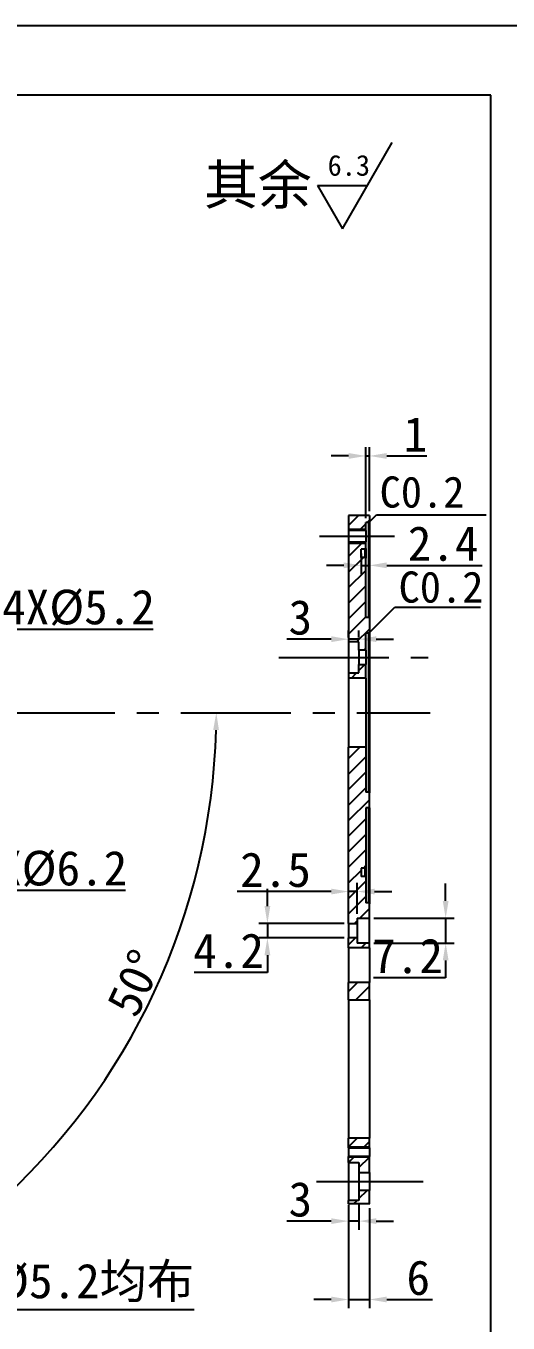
# Model space of a CAD drawing. Header units: millimetres. Extents: x 8840 to 20870, y -7456 to 1741.
# Drawn here: x 11220.6 to 11359.9, y -6030.7 to -5655.8 of the extents above; entities that cross this region are included whole.
import ezdxf

# ---------------------------------------------------------------- set-up
doc = ezdxf.new("R2010")
doc.units = ezdxf.units.MM
doc.linetypes.add('CENTER', pattern=[50.8, 31.75, -6.35, 6.35, -6.35])
doc.layers.get('0').update_dxf_attribs({"lineweight": 25})
for name, color, linetype in [('中心线', 5, 'CENTER'), ('剖面线', 3, 'Continuous'), ('尺寸', 4, 'Continuous'), ('尺寸标注', 4, 'Continuous'), ('文字', 7, 'Continuous'), ('细实线', 2, 'Continuous')]:
    doc.layers.add(name, color=color, linetype=linetype)
doc.layers.add('尺寸线', color=4, linetype='Continuous', lineweight=25)
doc.layers.add('粗实线', color=7, linetype='Continuous', lineweight=25)
doc.styles.get("Standard").update_dxf_attribs({"font": ''})
doc.styles.get('Standard').set_extended_font_data('SimSun')
doc.dimstyles.new('ISO-25 1.2', dxfattribs={"dimscale": 2, "dimtxt": 5, "dimasz": 2.5, "dimexe": 1.25, "dimexo": 0.625, "dimtad": 1, "dimtoh": 1, "dimdsep": 46, "dimtxsty": 'Standard', "dimcen": 2.5, "dimclrt": 7, "dimadec": 0, "dimazin": 0, "dimtfac": 1, "dimtmove": 0, "dimatfit": 3, "dimfxl": 1, "dimarcsym": 0})
pattern_1 = [(45, (10323.9874, -6444.3452), (-2.245064, 2.245064), [])]

# ---------------------------------------------------------------- blocks, each defined once
blk = doc.blocks.new('*D981')
at = {"layer": 'Defpoints', "color": 0}
for p in [(11171.52, -5839.92), (11176.59, -5838.74)]:
    blk.add_point(p, dxfattribs=at)
at = {"layer": '尺寸线', "color": 0, "lineweight": -2}
for p, q in [((11212.99, -5830.25), (11181.46, -5837.6)), ((11257.41, -5830.25), (11212.99, -5830.25)), ((11166.66, -5841.05), (11161.79, -5842.19)), ((11171.52, -5839.92), (11176.59, -5838.74))]:
    blk.add_line(p, q, dxfattribs=at)
at = {"layer": '尺寸线', "color": 0}
for points in [[(11181.27, -5836.79), (11181.65, -5838.41), (11176.59, -5838.74)], [(11166.47, -5840.24), (11166.84, -5841.86), (11171.52, -5839.92)]]:
    blk.add_solid(points, dxfattribs=at)
at = {"layer": '尺寸线', "color": 7, "insert": (11235.82, -5824), "char_height": 10, "attachment_point": 5}
blk.add_mtext('4X%%c5.2', dxfattribs=at)
blk = doc.blocks.new('*D988')
at = {"layer": 'Defpoints', "color": 0}
for p in [(11171.56, -5952.63), (11171.75, -5963.63)]:
    blk.add_point(p, dxfattribs=at)
at = {"layer": '尺寸线', "color": 0, "lineweight": -2}
for p, q in [((11171.47, -5947.63), (11171.38, -5942.63)), ((11171.56, -5952.63), (11171.75, -5963.63)), ((11173.45, -6057.98), (11171.84, -5968.63)), ((11242.59, -6057.98), (11173.45, -6057.98))]:
    blk.add_line(p, q, dxfattribs=at)
at = {"layer": '尺寸线', "color": 0}
for points in [[(11172.3, -5947.61), (11170.63, -5947.64), (11171.56, -5952.63)], [(11172.68, -5968.61), (11171.01, -5968.64), (11171.75, -5963.63)]]:
    blk.add_solid(points, dxfattribs=at)
at = {"layer": '尺寸线', "color": 7, "insert": (11210.42, -6050.17), "char_height": 10, "attachment_point": 5}
blk.add_mtext('3X%%c11均布', dxfattribs=at)
blk = doc.blocks.new('*D949')
at = {"layer": 'Defpoints', "color": 0}
for p in [(11170.77, -5955.68), (11172.54, -5960.57)]:
    blk.add_point(p, dxfattribs=at)
at = {"layer": '尺寸标注', "color": 0, "lineweight": -2}
for p, q in [((11169.07, -5950.98), (11167.37, -5946.28)), ((11170.77, -5955.68), (11172.54, -5960.57)), ((11196.57, -6026.95), (11174.24, -5965.27)), ((11269.27, -6026.95), (11196.57, -6026.95))]:
    blk.add_line(p, q, dxfattribs=at)
at = {"layer": '尺寸标注', "color": 0}
for points in [[(11169.85, -5950.7), (11168.28, -5951.27), (11170.77, -5955.68)], [(11175.03, -5964.99), (11173.46, -5965.56), (11172.54, -5960.57)]]:
    blk.add_solid(points, dxfattribs=at)
at = {"layer": '尺寸标注', "color": 7, "insert": (11233.54, -6019.14), "char_height": 10, "attachment_point": 5}
blk.add_mtext('3X%%c5.2均布', dxfattribs=at)
blk = doc.blocks.new('*D955')
at = {"layer": 'Defpoints', "color": 0}
for p in [(11313.85, -5996.33), (11319.85, -5996.33), (11319.85, -6023.94)]:
    blk.add_point(p, dxfattribs=at)
at = {"layer": '尺寸标注', "color": 0, "lineweight": -2}
for p, q in [((11313.85, -5997.58), (11313.85, -6026.44)), ((11319.85, -5997.58), (11319.85, -6026.44)), ((11308.85, -6023.94), (11303.85, -6023.94)), ((11313.85, -6023.94), (11319.85, -6023.94)), ((11324.85, -6023.94), (11338.08, -6023.94))]:
    blk.add_line(p, q, dxfattribs=at)
at = {"layer": '尺寸标注', "color": 0}
for points in [[(11308.85, -6023.1), (11308.85, -6024.77), (11313.85, -6023.94)], [(11324.85, -6023.1), (11324.85, -6024.77), (11319.85, -6023.94)]]:
    blk.add_solid(points, dxfattribs=at)
at = {"layer": '尺寸标注', "color": 7, "insert": (11333.97, -6017.69), "char_height": 10, "attachment_point": 5}
blk.add_mtext('6', dxfattribs=at)
blk = doc.blocks.new('*D956')
at = {"layer": 'Defpoints', "color": 0}
for p in [(11313.85, -5995.33), (11316.85, -5995.33), (11313.85, -6001.28)]:
    blk.add_point(p, dxfattribs=at)
at = {"layer": '尺寸标注', "color": 0, "lineweight": -2}
for p, q in [((11313.85, -5996.58), (11313.85, -6003.78)), ((11316.85, -5996.58), (11316.85, -6003.78)), ((11308.85, -6001.28), (11295.97, -6001.28)), ((11316.85, -6001.28), (11313.85, -6001.28)), ((11321.85, -6001.28), (11326.85, -6001.28))]:
    blk.add_line(p, q, dxfattribs=at)
at = {"layer": '尺寸标注', "color": 0}
for points in [[(11308.85, -6000.45), (11308.85, -6002.11), (11313.85, -6001.28)], [(11321.85, -6000.45), (11321.85, -6002.11), (11316.85, -6001.28)]]:
    blk.add_solid(points, dxfattribs=at)
at = {"layer": '尺寸标注', "color": 7, "insert": (11299.91, -5995.03), "char_height": 10, "attachment_point": 5}
blk.add_mtext('3', dxfattribs=at)
blk = doc.blocks.new('*D957')
at = {"layer": 'Defpoints', "color": 0}
for p in [(11319.85, -5913.73), (11319.85, -5920.93), (11341.89, -5920.93)]:
    blk.add_point(p, dxfattribs=at)
at = {"layer": '尺寸标注', "color": 0, "lineweight": -2}
for p, q in [((11341.89, -5908.73), (11341.89, -5903.73)), ((11321.1, -5913.73), (11344.39, -5913.73)), ((11341.89, -5913.73), (11341.89, -5920.93)), ((11321.1, -5920.93), (11344.39, -5920.93)), ((11341.89, -5925.93), (11341.89, -5930.93)), ((11341.89, -5930.93), (11321.09, -5930.93))]:
    blk.add_line(p, q, dxfattribs=at)
at = {"layer": '尺寸标注', "color": 0}
for points in [[(11341.06, -5908.73), (11342.73, -5908.73), (11341.89, -5913.73)], [(11341.06, -5925.93), (11342.73, -5925.93), (11341.89, -5920.93)]]:
    blk.add_solid(points, dxfattribs=at)
at = {"layer": '尺寸标注', "color": 7, "insert": (11330.87, -5924.68), "char_height": 10, "attachment_point": 5}
blk.add_mtext('7.2', dxfattribs=at)
blk = doc.blocks.new('*D958')
at = {"layer": 'Defpoints', "color": 0}
for p in [(11313.85, -5906.02), (11313.85, -5915.23), (11316.35, -5913.73)]:
    blk.add_point(p, dxfattribs=at)
at = {"layer": '尺寸标注', "color": 0, "lineweight": -2}
for p, q in [((11313.85, -5913.98), (11313.85, -5903.52)), ((11316.35, -5912.48), (11316.35, -5903.52)), ((11308.85, -5906.02), (11281.63, -5906.02)), ((11316.35, -5906.02), (11313.85, -5906.02)), ((11321.35, -5906.02), (11326.35, -5906.02))]:
    blk.add_line(p, q, dxfattribs=at)
at = {"layer": '尺寸标注', "color": 0}
for points in [[(11308.85, -5905.19), (11308.85, -5906.85), (11313.85, -5906.02)], [(11321.35, -5905.19), (11321.35, -5906.85), (11316.35, -5906.02)]]:
    blk.add_solid(points, dxfattribs=at)
at = {"layer": '尺寸标注', "color": 7, "insert": (11292.74, -5899.77), "char_height": 10, "attachment_point": 5}
blk.add_mtext('2.5', dxfattribs=at)
blk = doc.blocks.new('*D959')
at = {"layer": 'Defpoints', "color": 0}
for p in [(11319.85, -5799.13), (11317.45, -5807.03), (11319.85, -5811.74)]:
    blk.add_point(p, dxfattribs=at)
at = {"layer": '尺寸标注', "color": 0, "lineweight": -2}
for p, q in [((11319.85, -5800.38), (11319.85, -5814.24)), ((11317.45, -5808.28), (11317.45, -5814.24)), ((11312.45, -5811.74), (11307.45, -5811.74)), ((11317.45, -5811.74), (11319.85, -5811.74)), ((11324.85, -5811.74), (11352.47, -5811.74))]:
    blk.add_line(p, q, dxfattribs=at)
at = {"layer": '尺寸标注', "color": 0}
for points in [[(11312.45, -5810.9), (11312.45, -5812.57), (11317.45, -5811.74)], [(11324.85, -5810.9), (11324.85, -5812.57), (11319.85, -5811.74)]]:
    blk.add_solid(points, dxfattribs=at)
at = {"layer": '尺寸标注', "color": 7, "insert": (11341.16, -5805.49), "char_height": 10, "attachment_point": 5}
blk.add_mtext('2.4', dxfattribs=at)
blk = doc.blocks.new('*D965')
at = {"layer": 'Defpoints', "color": 0}
for p in [(11313.85, -5833.08), (11313.85, -5833.83), (11316.85, -5833.83)]:
    blk.add_point(p, dxfattribs=at)
at = {"layer": '尺寸标注', "color": 0, "lineweight": -2}
for p, q in [((11308.85, -5833.08), (11295.97, -5833.08)), ((11313.85, -5832.58), (11313.85, -5830.58)), ((11316.85, -5833.08), (11313.85, -5833.08)), ((11316.85, -5832.58), (11316.85, -5830.58)), ((11321.85, -5833.08), (11326.85, -5833.08))]:
    blk.add_line(p, q, dxfattribs=at)
at = {"layer": '尺寸标注', "color": 0}
for points in [[(11308.85, -5832.24), (11308.85, -5833.91), (11313.85, -5833.08)], [(11321.85, -5832.24), (11321.85, -5833.91), (11316.85, -5833.08)]]:
    blk.add_solid(points, dxfattribs=at)
at = {"layer": '尺寸标注', "color": 7, "insert": (11299.91, -5826.83), "char_height": 10, "attachment_point": 5}
blk.add_mtext('3', dxfattribs=at)
blk = doc.blocks.new('*D966')
at = {"layer": 'Defpoints', "color": 0}
for p in [(11319.85, -5780.11), (11318.85, -5799.33), (11319.85, -5797.33)]:
    blk.add_point(p, dxfattribs=at)
at = {"layer": '尺寸标注', "color": 0, "lineweight": -2}
for p, q in [((11313.85, -5780.11), (11308.85, -5780.11)), ((11318.85, -5798.08), (11318.85, -5777.61)), ((11318.85, -5780.11), (11319.85, -5780.11)), ((11319.85, -5796.08), (11319.85, -5777.61)), ((11324.85, -5780.11), (11336.41, -5780.11))]:
    blk.add_line(p, q, dxfattribs=at)
at = {"layer": '尺寸标注', "color": 0}
for points in [[(11313.85, -5779.28), (11313.85, -5780.95), (11318.85, -5780.11)], [(11324.85, -5779.28), (11324.85, -5780.95), (11319.85, -5780.11)]]:
    blk.add_solid(points, dxfattribs=at)
at = {"layer": '尺寸标注', "color": 7, "insert": (11333.13, -5773.86), "char_height": 10, "attachment_point": 5}
blk.add_mtext('1', dxfattribs=at)
blk = doc.blocks.new('*D967')
at = {"layer": 'Defpoints', "color": 0}
for p in [(11084.56, -5854.33), (11105.06, -5854.33), (11411.65, -5854.33), (11121.03, -5875.39), (11120.62, -5890.39)]:
    blk.add_point(p, dxfattribs=at)
at = {"layer": '尺寸标注', "color": 0, "lineweight": -2}
blk.add_arc((11084.56, -5854.33), 42.12, 321.8053, 353.1947, dxfattribs=at)
at = {"layer": '尺寸标注', "color": 0}
for points in [[(11125.55, -5859.27), (11127.21, -5859.37), (11126.68, -5854.33)], [(11118.28, -5880.93), (11117.04, -5879.82), (11114.34, -5884.11)]]:
    blk.add_solid(points, dxfattribs=at)
at = {"layer": '尺寸标注', "color": 7, "insert": (11117.7, -5868.06), "char_height": 10, "attachment_point": 5, "rotation": 67.5}
blk.add_mtext('45°', dxfattribs=at)
blk = doc.blocks.new('*D968')
at = {"layer": 'Defpoints', "color": 0}
for p in [(10991.89, -5832.37), (11036.63, -5836.89), (11084.56, -5854.33), (11105.06, -5854.33), (11411.65, -5854.33)]:
    blk.add_point(p, dxfattribs=at)
at = {"layer": '尺寸标注', "color": 0, "lineweight": -2}
for p, q in [((11035.46, -5836.46), (10992.71, -5820.9)), ((11083.31, -5854.33), (10986.82, -5854.33))]:
    blk.add_line(p, q, dxfattribs=at)
blk.add_arc((11084.56, -5854.33), 95.24, 163.0084, 176.9916, dxfattribs=at)
at = {"layer": '尺寸标注', "color": 0}
for points in [[(10992.69, -5826.23), (10994.27, -5826.76), (10995.06, -5821.76)], [(10990.28, -5849.35), (10988.62, -5849.31), (10989.32, -5854.33)]]:
    blk.add_solid(points, dxfattribs=at)
at = {"layer": '尺寸标注', "color": 7, "insert": (10984.61, -5836.71), "char_height": 10, "attachment_point": 5, "rotation": 80}
blk.add_mtext('20°', dxfattribs=at)
blk = doc.blocks.new('*D971')
at = {"layer": 'Defpoints', "color": 0}
for p in [(10979.7, -5806.17), (11043.83, -5823.64), (11084.56, -5854.33), (11105.06, -5854.33), (11411.65, -5854.33)]:
    blk.add_point(p, dxfattribs=at)
at = {"layer": '尺寸标注', "color": 0, "lineweight": -2}
for p, q in [((11042.83, -5822.88), (10990.41, -5783.38)), ((11083.31, -5854.33), (10966.67, -5854.33))]:
    blk.add_line(p, q, dxfattribs=at)
blk.add_arc((11084.56, -5854.33), 115.39, 145.4829, 177.5171, dxfattribs=at)
at = {"layer": '尺寸标注', "color": 0}
for points in [[(10988.8, -5788.45), (10990.16, -5789.43), (10992.4, -5784.88)], [(10970.11, -5849.35), (10968.44, -5849.31), (10969.17, -5854.33)]]:
    blk.add_solid(points, dxfattribs=at)
at = {"layer": '尺寸标注', "color": 7, "insert": (10969.2, -5815.73), "char_height": 10, "attachment_point": 5, "rotation": 71.5}
blk.add_mtext('37°', dxfattribs=at)
blk = doc.blocks.new('*D973')
at = {"layer": 'Defpoints', "color": 0}
for p in [(11084.56, -5854.33), (11105.06, -5854.33), (11411.65, -5854.33), (10970.94, -5879.17), (11043.83, -5885.02)]:
    blk.add_point(p, dxfattribs=at)
at = {"layer": '尺寸标注', "color": 0, "lineweight": -2}
for p, q in [((11083.31, -5854.33), (10965.76, -5854.33)), ((11042.83, -5885.77), (10989.68, -5925.82))]:
    blk.add_line(p, q, dxfattribs=at)
blk.add_arc((11084.56, -5854.33), 116.3, 182.4634, 214.5366, dxfattribs=at)
at = {"layer": '尺寸标注', "color": 0}
for points in [[(10967.53, -5859.35), (10969.2, -5859.31), (10968.26, -5854.33)], [(10989.43, -5919.78), (10988.08, -5920.75), (10991.67, -5924.32)]]:
    blk.add_solid(points, dxfattribs=at)
at = {"layer": '尺寸标注', "color": 7, "insert": (10980.19, -5889.25), "char_height": 10, "attachment_point": 5, "rotation": 288.5}
blk.add_mtext('37°', dxfattribs=at)
blk = doc.blocks.new('*D976')
at = {"layer": 'Defpoints', "color": 0}
for p in [(11117.67, -5889.85), (11123.57, -5890.93)]:
    blk.add_point(p, dxfattribs=at)
at = {"layer": '尺寸标注', "color": 0, "lineweight": -2}
for p, q in [((11112.75, -5888.96), (11107.83, -5888.07)), ((11117.67, -5889.85), (11123.57, -5890.93)), ((11205.01, -5905.72), (11128.49, -5891.82)), ((11249.43, -5905.72), (11205.01, -5905.72))]:
    blk.add_line(p, q, dxfattribs=at)
at = {"layer": '尺寸标注', "color": 0}
for points in [[(11112.9, -5888.14), (11112.6, -5889.78), (11117.67, -5889.85)], [(11128.64, -5891), (11128.34, -5892.64), (11123.57, -5890.93)]]:
    blk.add_solid(points, dxfattribs=at)
at = {"layer": '尺寸标注', "color": 7, "insert": (11227.84, -5899.47), "char_height": 10, "attachment_point": 5}
blk.add_mtext('4X%%c6.2', dxfattribs=at)
blk = doc.blocks.new('*D994')
at = {"layer": 'Defpoints', "color": 0}
for p in [(10960.62, -5854.33), (11084.56, -5854.33), (11337.38, -5854.33), (11244.19, -5959.32), (11194.24, -5985.04)]:
    blk.add_point(p, dxfattribs=at)
at = {"layer": '尺寸标注', "color": 0, "lineweight": -2}
blk.add_line((11195.04, -5986), (11208.98, -6002.61), dxfattribs=at)
blk.add_arc((11084.56, -5854.33), 191.07, 311.4994, 358.5006, dxfattribs=at)
at = {"layer": '尺寸标注', "color": 0}
for points in [[(11274.73, -5859.32), (11276.4, -5859.34), (11275.63, -5854.33)], [(11211.71, -5998.06), (11210.62, -5996.8), (11207.37, -6000.7)]]:
    blk.add_solid(points, dxfattribs=at)
at = {"layer": '尺寸标注', "color": 7, "insert": (11252.06, -5932.44), "char_height": 10, "attachment_point": 5, "rotation": 65}
blk.add_mtext('50°', dxfattribs=at)
blk = doc.blocks.new('ra')
at = {"layer": '细实线'}
for p, q in [((0, 0), (6, 10.39)), ((-3, 5.2), (0, 0)), ((-3, 5.2), (3, 5.2))]:
    blk.add_line(p, q, dxfattribs=at)
at = {"layer": '文字'}
blk.add_attdef('RA', (-1.78, 6.39), '', height=2.5, dxfattribs=at)
blk = doc.blocks.new('*D998')
at = {"layer": 'Defpoints', "color": 0}
for p in [(11313.85, -5915.23), (11290.4, -5919.43), (11313.85, -5919.43)]:
    blk.add_point(p, dxfattribs=at)
at = {"layer": '尺寸标注', "color": 0, "lineweight": -2}
for p, q in [((11290.4, -5910.23), (11290.4, -5905.23)), ((11312.6, -5915.23), (11287.9, -5915.23)), ((11290.4, -5915.23), (11290.4, -5919.43)), ((11312.6, -5919.43), (11287.9, -5919.43)), ((11290.4, -5924.43), (11290.4, -5929.43)), ((11290.4, -5929.43), (11269.2, -5929.43))]:
    blk.add_line(p, q, dxfattribs=at)
at = {"layer": '尺寸标注', "color": 0}
for points in [[(11289.56, -5910.23), (11291.23, -5910.23), (11290.4, -5915.23)], [(11289.56, -5924.43), (11291.23, -5924.43), (11290.4, -5919.43)]]:
    blk.add_solid(points, dxfattribs=at)
at = {"layer": '尺寸标注', "color": 7, "insert": (11279.17, -5923.18), "char_height": 10, "attachment_point": 5}
blk.add_mtext('4.2', dxfattribs=at)

msp = doc.modelspace()

# ---------------------------------------------------------------- hatches: boundary and pattern name
at = {"layer": '剖面线'}
h = msp.add_hatch(dxfattribs=at)
h.set_pattern_fill('ANSI31', color=256, style=0)
h.set_pattern_definition(pattern_1)
h.paths.add_polyline_path([(11319.854, -5797.328), (11313.854, -5797.328), (11313.854, -5801.678), (11318.854, -5801.678), (11318.854, -5799.328), (11319.654, -5799.328), (11319.854, -5799.128)], flags=0)
h = msp.add_hatch(dxfattribs=at)
h.set_pattern_fill('ANSI31', color=256, style=0)
h.set_pattern_definition(pattern_1)
h.paths.add_polyline_path([(11318.854, -5804.978), (11313.854, -5804.978), (11313.854, -5833.828), (11316.854, -5833.828), (11316.854, -5836.228), (11318.854, -5836.228), (11318.854, -5831.328), (11319.654, -5831.328), (11319.854, -5831.128), (11319.854, -5826.828), (11318.854, -5826.828), (11318.854, -5809.628), (11318.654, -5809.428), (11317.454, -5809.428), (11317.454, -5807.028), (11318.654, -5807.028), (11318.854, -5806.828)], flags=0)
h = msp.add_hatch(dxfattribs=at)
h.set_pattern_fill('ANSI31', color=256, style=0)
h.set_pattern_definition(pattern_1)
h.paths.add_polyline_path([(11316.854, -5840.428), (11316.854, -5842.828), (11313.854, -5842.828), (11313.854, -5844.328), (11318.854, -5844.328), (11318.854, -5840.428)], flags=0)
h = msp.add_hatch(dxfattribs=at)
h.set_pattern_fill('ANSI31', color=256, style=0)
h.set_pattern_definition(pattern_1)
h.paths.add_polyline_path([(11318.654, -5899.228), (11318.854, -5899.028), (11318.854, -5881.828), (11319.854, -5881.828), (11319.854, -5877.528), (11319.654, -5877.328), (11318.854, -5877.328), (11318.854, -5864.328), (11313.854, -5864.328), (11313.854, -5915.228), (11316.354, -5915.228), (11316.354, -5913.728), (11319.854, -5913.728), (11319.854, -5909.528), (11319.654, -5909.328), (11318.854, -5909.328), (11318.854, -5901.828), (11318.654, -5901.628), (11317.454, -5901.628), (11317.454, -5899.228)], flags=0)
h = msp.add_hatch(dxfattribs=at)
h.set_pattern_fill('ANSI31', color=256, style=0)
h.set_pattern_definition(pattern_1)
h.paths.add_polyline_path([(11316.354, -5920.928), (11316.354, -5919.428), (11313.854, -5919.428), (11313.854, -5922.328), (11319.854, -5922.328), (11319.854, -5920.928)], flags=0)
h = msp.add_hatch(dxfattribs=at)
h.set_pattern_fill('ANSI31', color=256, style=0)
h.set_pattern_definition(pattern_1)
h.paths.add_polyline_path([(11313.854, -5932.328), (11313.854, -5937.328), (11319.854, -5937.328), (11319.854, -5932.328)], flags=0)
h = msp.add_hatch(dxfattribs=at)
h.set_pattern_fill('ANSI31', color=256, style=0)
h.set_pattern_definition(pattern_1)
h.paths.add_polyline_path([(11319.854, -5980.078), (11319.854, -5977.328), (11313.854, -5977.328), (11313.854, -5980.078)], flags=0)
h = msp.add_hatch(dxfattribs=at)
h.set_pattern_fill('ANSI31', color=256, style=0)
h.set_pattern_definition(pattern_1)
h.paths.add_polyline_path([(11316.854, -5984.328), (11316.854, -5987.228), (11319.854, -5987.228), (11319.854, -5982.578), (11313.854, -5982.578), (11313.854, -5984.328)], flags=0)
h = msp.add_hatch(dxfattribs=at)
h.set_pattern_fill('ANSI31', color=256, style=0)
h.set_pattern_definition(pattern_1)
h.paths.add_polyline_path([(11313.854, -5996.328), (11319.854, -5996.328), (11319.854, -5992.428), (11316.854, -5992.428), (11316.854, -5995.328), (11313.854, -5995.328)], flags=0)

# ---------------------------------------------------------------- linework, layer by layer
for p, q in [((11354.91, -5675.824), (10944.91, -5675.824)), ((11354.91, -6229.824), (11354.91, -5675.824))]:
    msp.add_line(p, q)
msp.add_lwpolyline([(10944.91, -6249.824), (11364.91, -6249.824), (11364.91, -5655.824), (10944.91, -5655.824)], close=True)
at = {"layer": '中心线'}
for p, q in [((11305.397, -5803.328), (11327.112, -5803.328)), ((11293.693, -5838.328), (11336.798, -5838.328)), ((10960.618, -5854.328), (11337.382, -5854.328)), ((11304.573, -5989.828), (11335.424, -5989.828))]:
    msp.add_line(p, q, dxfattribs=at)
at = {"layer": '尺寸标注'}
for p, q in [((11319.854, -5799.128), (11321.903, -5797.097)), ((11321.903, -5797.097), (11329.924, -5797.097)), ((11329.924, -5797.097), (11353.55, -5797.097)), ((11319.854, -5831.128), (11327.183, -5823.799)), ((11327.183, -5823.799), (11351.98, -5823.799))]:
    msp.add_line(p, q, dxfattribs=at)
at = {"layer": '粗实线'}
for p, q in [((11319.854, -5797.328), (11313.854, -5797.328)), ((11313.854, -5797.328), (11313.854, -5801.678)), ((11319.654, -5799.328), (11318.854, -5799.328)), ((11318.854, -5801.678), (11318.854, -5799.328)), ((11319.654, -5799.328), (11319.854, -5799.128)), ((11319.654, -5826.828), (11319.654, -5799.328)), ((11319.854, -5797.328), (11319.854, -5799.128)), ((11319.854, -5799.128), (11319.854, -5826.828)), ((11318.854, -5801.678), (11313.854, -5801.678)), ((11313.854, -5801.678), (11313.854, -5804.978)), ((11318.854, -5801.678), (11318.854, -5804.978)), ((11313.854, -5804.978), (11318.854, -5804.978)), ((11313.854, -5804.978), (11313.854, -5833.828)), ((11318.654, -5807.028), (11317.454, -5807.028)), ((11317.454, -5809.428), (11317.454, -5807.028)), ((11318.654, -5807.028), (11318.854, -5806.828)), ((11318.654, -5809.428), (11318.654, -5807.028)), ((11318.854, -5806.828), (11318.854, -5804.978)), ((11318.854, -5806.828), (11318.854, -5809.628)), ((11318.654, -5809.428), (11317.454, -5809.428)), ((11318.854, -5809.628), (11318.654, -5809.428)), ((11318.854, -5826.828), (11318.854, -5809.628)), ((11319.854, -5826.828), (11318.854, -5826.828)), ((11319.854, -5826.828), (11319.854, -5831.128)), ((11319.654, -5831.328), (11318.854, -5831.328)), ((11318.854, -5836.228), (11318.854, -5831.328)), ((11319.654, -5831.328), (11319.854, -5831.128)), ((11319.654, -5877.328), (11319.654, -5831.328)), ((11319.854, -5831.128), (11319.854, -5877.528)), ((11316.854, -5833.828), (11313.854, -5833.828)), ((11313.854, -5833.828), (11313.854, -5842.828)), ((11316.854, -5836.228), (11316.854, -5833.828)), ((11318.854, -5836.228), (11316.854, -5836.228)), ((11316.854, -5836.228), (11316.854, -5840.428)), ((11318.854, -5836.228), (11318.854, -5840.428)), ((11316.854, -5840.428), (11318.854, -5840.428)), ((11316.854, -5842.828), (11316.854, -5840.428)), ((11318.854, -5844.328), (11318.854, -5840.428)), ((11313.854, -5842.828), (11316.854, -5842.828)), ((11313.854, -5842.828), (11313.854, -5844.328)), ((11318.854, -5844.328), (11313.854, -5844.328)), ((11313.854, -5844.328), (11313.854, -5864.328)), ((11318.854, -5844.328), (11318.854, -5864.328)), ((11318.854, -5864.328), (11313.854, -5864.328)), ((11313.854, -5915.228), (11313.854, -5864.328)), ((11318.854, -5864.328), (11318.854, -5877.328)), ((11319.654, -5877.328), (11318.854, -5877.328)), ((11319.654, -5877.328), (11319.854, -5877.528)), ((11319.854, -5881.828), (11319.854, -5877.528)), ((11319.854, -5881.828), (11318.854, -5881.828)), ((11318.854, -5881.828), (11318.854, -5899.028)), ((11319.654, -5909.328), (11319.654, -5881.828)), ((11319.854, -5881.828), (11319.854, -5909.528)), ((11318.654, -5899.228), (11317.454, -5899.228)), ((11317.454, -5899.228), (11317.454, -5901.628)), ((11318.854, -5899.028), (11318.654, -5899.228)), ((11318.654, -5901.628), (11318.654, -5899.228)), ((11318.854, -5899.028), (11318.854, -5901.828)), ((11318.654, -5901.628), (11317.454, -5901.628)), ((11318.654, -5901.628), (11318.854, -5901.828)), ((11318.854, -5901.828), (11318.854, -5909.328)), ((11319.654, -5909.328), (11318.854, -5909.328)), ((11319.654, -5909.328), (11319.854, -5909.528)), ((11319.854, -5913.728), (11319.854, -5909.528)), ((11313.854, -5915.228), (11316.354, -5915.228)), ((11313.854, -5915.228), (11313.854, -5919.428)), ((11316.354, -5913.728), (11319.854, -5913.728)), ((11316.354, -5913.728), (11316.354, -5915.228)), ((11316.354, -5915.228), (11316.354, -5919.428)), ((11319.854, -5920.928), (11319.854, -5913.728)), ((11316.354, -5919.428), (11313.854, -5919.428)), ((11313.854, -5922.328), (11313.854, -5919.428)), ((11316.354, -5919.428), (11316.354, -5920.928)), ((11319.854, -5922.328), (11313.854, -5922.328)), ((11313.854, -5922.328), (11313.854, -5927.017)), ((11319.854, -5920.928), (11316.354, -5920.928)), ((11319.854, -5922.328), (11319.854, -5920.928)), ((11319.854, -5922.328), (11319.854, -5927.017)), ((11313.854, -5927.017), (11313.854, -5932.328)), ((11319.854, -5927.017), (11319.854, -5932.328)), ((11319.854, -5932.328), (11313.854, -5932.328)), ((11313.854, -5937.328), (11313.854, -5932.328)), ((11319.854, -5937.328), (11319.854, -5932.328)), ((11313.854, -5937.328), (11319.854, -5937.328)), ((11313.854, -5937.328), (11313.854, -5977.328)), ((11319.854, -5937.328), (11319.854, -5977.328)), ((11319.854, -5977.328), (11313.854, -5977.328)), ((11313.854, -5980.078), (11313.854, -5977.328)), ((11313.854, -5979.828), (11319.854, -5979.828)), ((11319.854, -5980.078), (11319.854, -5977.328)), ((11313.854, -5980.078), (11319.854, -5980.078)), ((11313.854, -5980.078), (11313.854, -5982.578)), ((11319.854, -5982.578), (11313.854, -5982.578)), ((11313.854, -5984.328), (11313.854, -5982.578)), ((11319.854, -5982.828), (11313.854, -5982.828)), ((11319.854, -5980.078), (11319.854, -5982.578)), ((11319.854, -5987.228), (11319.854, -5982.578)), ((11313.854, -5984.328), (11316.854, -5984.328)), ((11313.854, -5984.328), (11313.854, -5995.328)), ((11316.854, -5984.328), (11316.854, -5987.228)), ((11316.854, -5987.228), (11319.854, -5987.228)), ((11316.854, -5987.228), (11316.854, -5992.428)), ((11319.854, -5987.228), (11319.854, -5992.428)), ((11319.854, -5992.428), (11316.854, -5992.428)), ((11316.854, -5992.428), (11316.854, -5995.328)), ((11319.854, -5996.328), (11319.854, -5992.428)), ((11316.854, -5995.328), (11313.854, -5995.328)), ((11313.854, -5996.328), (11313.854, -5995.328)), ((11319.854, -5996.328), (11313.854, -5996.328))]:
    msp.add_line(p, q, dxfattribs=at)
at = {"layer": '细实线'}
for p, q in [((11318.854, -5801.328), (11313.854, -5801.328)), ((11313.854, -5805.328), (11318.854, -5805.328))]:
    msp.add_line(p, q, dxfattribs=at)

# ---------------------------------------------------------------- block references
at = {"layer": '尺寸', "xscale": 2.399999999994179, "yscale": 2.399999999999636, "zscale": 2.4}
msp.add_blockref('ra', (11312.067, -5714.455), dxfattribs=at).add_auto_attribs({'RA': '6.3'})

# ---------------------------------------------------------------- texts
at = {"layer": '尺寸标注', "char_height": 9, "attachment_point": 1}
for insert in [(11322.815, -5786.039), (11328.297, -5813.502)]:
    msp.add_mtext_dynamic_manual_height_columns('{\\C7;C0.2}', width=14.2971, gutter_width=18.824, heights=[0], dxfattribs=dict(at, insert=insert))
at = {"layer": '文字'}
msp.add_text('其余', height=11.4, dxfattribs=at).set_placement((11272.096, -5707.423))

# ---------------------------------------------------------------- dimensions: what is measured, and where the dimension line sits
at = {"layer": '尺寸标注'}
for base, p1, p2, picture, middle in [((11319.854, -5780.112), (11318.854, -5799.328), (11319.854, -5797.328), '*D966', (11333.132, -5773.862)), ((11319.854, -5811.738), (11317.454, -5807.028), (11319.854, -5799.128), '*D959', (11341.16, -5805.488)), ((11313.854, -5833.077), (11316.854, -5833.828), (11313.854, -5833.828), '*D965', (11299.91, -5826.827)), ((11313.854, -5906.021), (11316.354, -5913.728), (11313.854, -5915.228), '*D958', (11292.743, -5899.771)), ((11313.854, -6001.281), (11316.854, -5995.328), (11313.854, -5995.328), '*D956', (11299.91, -5995.031)), ((11319.854, -6023.937), (11313.854, -5996.328), (11319.854, -5996.328), '*D955', (11333.965, -6017.687))]:
    dim = msp.add_linear_dim(base=base, p1=p1, p2=p2, dimstyle='ISO-25 1.2', dxfattribs=at)
    dim.commit()
    dim.dimension.update_dxf_attribs({"geometry": picture, "text_midpoint": middle})
for base, line1, line2, picture, middle in [((10979.695, -5806.171), ((11411.65, -5854.328), (11105.057, -5854.328)), ((11084.557, -5854.328), (11043.827, -5823.636)), '*D971', (10969.202, -5815.731)), ((10991.887, -5832.365), ((11411.65, -5854.328), (11105.057, -5854.328)), ((11084.557, -5854.328), (11036.633, -5836.885)), '*D968', (10984.612, -5836.705)), ((11244.194, -5959.323), ((11194.237, -5985.04), (11084.557, -5854.328)), ((10960.618, -5854.328), (11337.382, -5854.328)), '*D994', (11252.061, -5932.437)), ((10970.94, -5879.17), ((11084.557, -5854.328), (11043.827, -5885.021)), ((11411.65, -5854.328), (11105.057, -5854.328)), '*D973', (10980.193, -5889.248)), ((11121.035, -5875.389), ((11084.557, -5854.328), (11120.619, -5890.391)), ((11411.65, -5854.328), (11105.057, -5854.328)), '*D967', (11117.697, -5868.056))]:
    dim = msp.add_angular_dim_2l(base=base, line1=line1, line2=line2, dimstyle='ISO-25 1.2', dxfattribs=at)
    dim.commit()
    dim.dimension.update_dxf_attribs({"geometry": picture, "text_midpoint": middle})
for p1, p2, text, picture, middle in [((11117.668, -5889.855), (11123.571, -5890.927), '4X%%c6.2', '*D976', (11205.01, -5905.715)), ((11170.77, -5955.683), (11172.54, -5960.572), '3X%%c5.2均布', '*D949', (11233.545, -6026.947))]:
    dim = msp.add_diameter_dim_2p(p1=p1, p2=p2, text=text, dimstyle='ISO-25 1.2', dxfattribs=at)
    dim.commit()
    dim.dimension.update_dxf_attribs({"geometry": picture, "text_midpoint": middle, "dimtype": 163})
for base, p1, p2, picture, middle in [((11341.893, -5920.928), (11319.854, -5913.728), (11319.854, -5920.928), '*D957', (11330.865, -5924.678)), ((11290.397, -5919.428), (11313.854, -5915.228), (11313.854, -5919.428), '*D998', (11279.175, -5923.178))]:
    dim = msp.add_linear_dim(base=base, p1=p1, p2=p2, angle=90, dimstyle='ISO-25 1.2', dxfattribs=at)
    dim.commit()
    dim.dimension.update_dxf_attribs({"geometry": picture, "text_midpoint": middle})
at = {"layer": '尺寸线'}
for p1, p2, text, picture, middle in [((11171.525, -5839.918), (11176.589, -5838.738), '4X%%c5.2', '*D981', (11212.991, -5830.255)), ((11171.556, -5952.628), (11171.753, -5963.626), '3X%%c11均布', '*D988', (11210.419, -6057.98))]:
    dim = msp.add_diameter_dim_2p(p1=p1, p2=p2, text=text, dimstyle='ISO-25 1.2', dxfattribs=at)
    dim.commit()
    dim.dimension.update_dxf_attribs({"geometry": picture, "text_midpoint": middle, "dimtype": 163})

doc.saveas('drawing.dxf')
